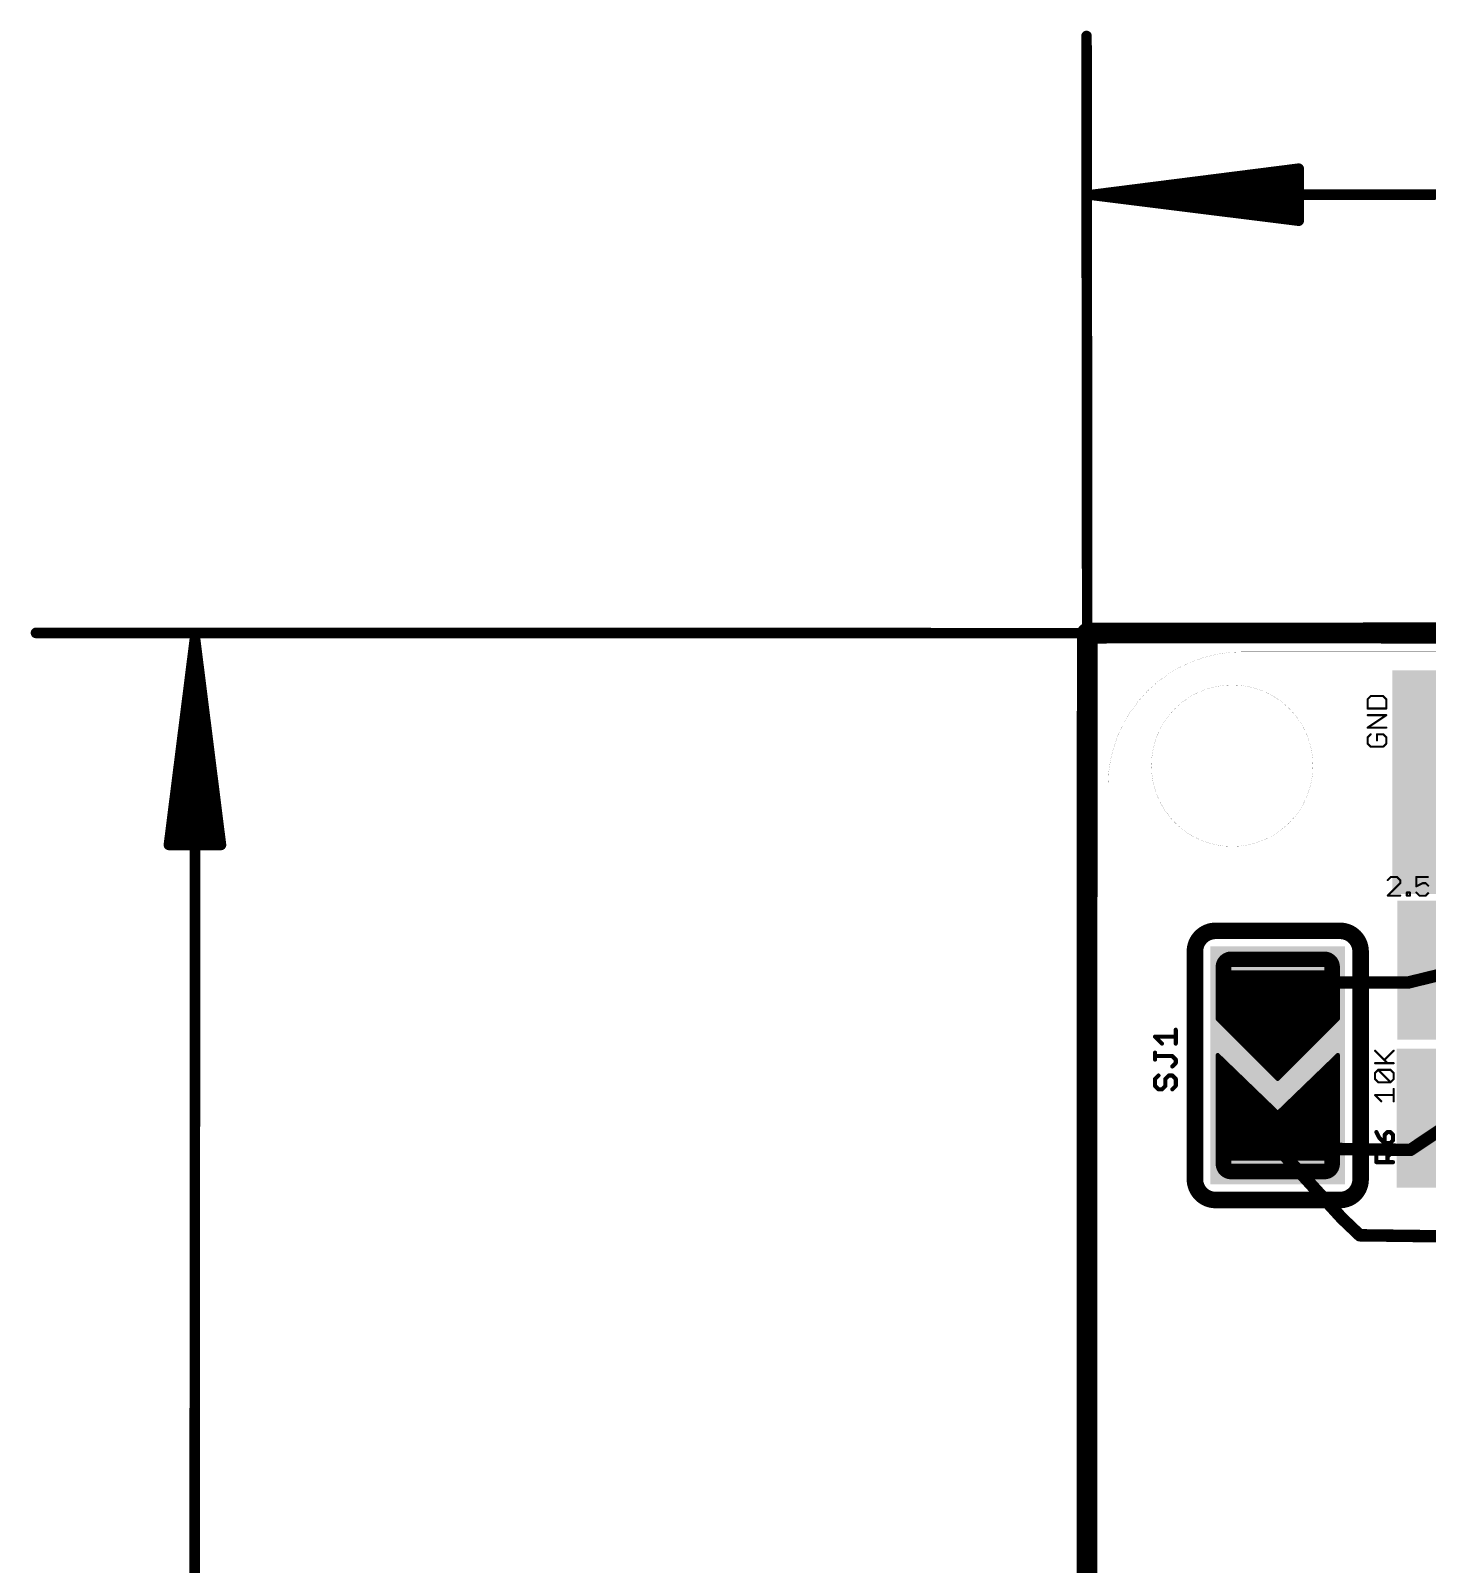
# Model space of a CAD drawing. Extents: x -10.2 to 81, y -3.9 to 69.4.
# Drawn here: x 34.29 to 51.42, y 50.27 to 69.09 of the extents above; entities that cross this region are included whole.
import ezdxf

# ---------------------------------------------------------------- set-up
doc = ezdxf.new("R2010")
doc.units = 0
for name, color, linetype in [('1', 22, 'CONTINUOUS'), ('16', 175, 'CONTINUOUS'), ('20', 7, 'CONTINUOUS'), ('21', 253, 'CONTINUOUS'), ('23', 7, 'CONTINUOUS'), ('25', 253, 'CONTINUOUS'), ('27', 253, 'CONTINUOUS'), ('29', 253, 'CONTINUOUS'), ('31', 253, 'CONTINUOUS')]:
    doc.layers.add(name, color=color, linetype=linetype)

# ---------------------------------------------------------------- blocks, each defined once
blk = doc.blocks.new('RECT')
blk.add_solid([(-0.5, -0.5), (0.5, -0.5), (-0.5, 0.5), (0.5, 0.5)])
blk = doc.blocks.new('RECT121920X243840R50')
at = {"const_width": 0.1905}
blk.add_lwpolyline([(0.2858, -0.5715), (0.2858, 0.5715, 0.4142), (0.1905, 0.6668), (-0.1905, 0.6668, 0.4142), (-0.2858, 0.5715), (-0.2858, -0.5715, 0.4142), (-0.1905, -0.6668), (0.1905, -0.6668, 0.4142)], format="xyb", close=True, dxfattribs=at)
blk.add_solid([(-0.2159, -0.5969), (0.2159, -0.5969), (-0.2159, 0.5969), (0.2159, 0.5969)])

msp = doc.modelspace()

# ---------------------------------------------------------------- linework, layer by layer
at = {"layer": '1'}
for points, const_width in [([(47.2313, 8.2931), (47.2796, 61.656)], 0.1524), ([(47.2796, 61.656), (69.215, 61.595)], 0.1524), ([(51.1764, 57.4101), (51.7987, 57.5622)], 0.1524), ([(48.8445, 56.9656), (48.8445, 57.5371)], 0.0508), ([(48.8445, 57.5371), (50.3177, 57.5371)], 0.0508), ([(48.8699, 57.5371), (48.8699, 56.9402)], 0.0508), ([(48.9207, 57.5371), (48.9207, 56.8894)], 0.0508), ([(48.9715, 57.5371), (48.9715, 56.8386)], 0.0508), ([(49.0223, 57.5371), (49.0223, 56.7878)], 0.0508), ([(49.0731, 57.5371), (49.0731, 56.737)], 0.0508), ([(49.1239, 57.5371), (49.1239, 56.6862)], 0.0508), ([(49.1747, 57.5371), (49.1747, 56.6354)], 0.0508), ([(49.2255, 57.5371), (49.2255, 56.5846)], 0.0508), ([(49.2763, 57.5371), (49.2763, 56.5338)], 0.0508), ([(49.3271, 57.5371), (49.3271, 56.483)], 0.0508), ([(49.3779, 57.5371), (49.3779, 56.4322)], 0.0508), ([(49.4287, 57.5371), (49.4287, 56.3814)], 0.0508), ([(49.4795, 57.5371), (49.4795, 56.3306)], 0.0508), ([(49.5303, 57.5371), (49.5303, 56.2798)], 0.0508), ([(49.5811, 57.4101), (51.1764, 57.4101)], 0.1524), ([(49.5811, 57.5371), (49.5811, 56.229)], 0.0508), ([(49.6319, 57.5371), (49.6319, 56.2798)], 0.0508), ([(49.6827, 57.5371), (49.6827, 56.3306)], 0.0508), ([(49.7335, 57.5371), (49.7335, 56.3814)], 0.0508), ([(49.7843, 57.5371), (49.7843, 56.4322)], 0.0508), ([(49.8351, 57.5371), (49.8351, 56.483)], 0.0508), ([(49.8859, 57.5371), (49.8859, 56.5338)], 0.0508), ([(49.9367, 57.5371), (49.9367, 56.5846)], 0.0508), ([(49.9875, 57.5371), (49.9875, 56.6354)], 0.0508), ([(50.0383, 57.5371), (50.0383, 56.6862)], 0.0508), ([(50.0891, 57.5371), (50.0891, 56.737)], 0.0508), ([(50.1399, 57.5371), (50.1399, 56.7878)], 0.0508), ([(50.1907, 57.5371), (50.1907, 56.8386)], 0.0508), ([(50.2415, 57.5371), (50.2415, 56.8894)], 0.0508), ([(50.2923, 57.5371), (50.2923, 56.9402)], 0.0508), ([(50.3177, 57.5371), (50.3177, 56.9656)], 0.0508), ([(49.5811, 56.229), (48.8445, 56.9656)], 0.0508), ([(50.3177, 56.9656), (49.5811, 56.229)], 0.0508), ([(49.5811, 55.8099), (48.8445, 56.5211)], 0.0508), ([(48.8445, 56.5211), (48.8445, 55.2511)], 0.0508), ([(48.8699, 56.4966), (48.8699, 55.2511)], 0.0508), ([(48.9207, 56.4475), (48.9207, 55.2511)], 0.0508), ([(50.3177, 56.5211), (49.5811, 55.8099)], 0.0508), ([(50.2415, 56.4476), (50.2415, 55.2511)], 0.0508), ([(50.2923, 56.4966), (50.2923, 55.2511)], 0.0508), ([(50.3177, 55.2511), (50.3177, 56.5211)], 0.0508), ([(48.9715, 56.3985), (48.9715, 55.2511)], 0.0508), ([(49.0223, 56.3495), (49.0223, 55.2511)], 0.0508), ([(49.0731, 56.3004), (49.0731, 55.2511)], 0.0508), ([(49.1239, 56.2514), (49.1239, 55.2511)], 0.0508), ([(50.0383, 56.2514), (50.0383, 55.2511)], 0.0508), ([(50.0891, 56.3004), (50.0891, 55.2511)], 0.0508), ([(50.1399, 56.3495), (50.1399, 55.2511)], 0.0508), ([(50.1907, 56.3985), (50.1907, 55.2511)], 0.0508), ([(49.1747, 56.2023), (49.1747, 55.2511)], 0.0508), ([(49.2255, 56.1533), (49.2255, 55.2511)], 0.0508), ([(49.2763, 56.1042), (49.2763, 55.2511)], 0.0508), ([(49.3271, 56.0552), (49.3271, 55.2511)], 0.0508), ([(49.8351, 56.0552), (49.8351, 55.2511)], 0.0508), ([(49.8859, 56.1042), (49.8859, 55.2511)], 0.0508), ([(49.9367, 56.1533), (49.9367, 55.2511)], 0.0508), ([(49.9875, 56.2023), (49.9875, 55.2511)], 0.0508), ([(49.3779, 56.0061), (49.3779, 55.2511)], 0.0508), ([(49.4287, 55.9571), (49.4287, 55.2511)], 0.0508), ([(49.4795, 55.908), (49.4795, 55.2511)], 0.0508), ([(49.5303, 55.859), (49.5303, 55.2511)], 0.0508), ([(49.6319, 55.859), (49.6319, 55.2511)], 0.0508), ([(49.6827, 55.908), (49.6827, 55.2511)], 0.0508), ([(49.7335, 55.9571), (49.7335, 55.2511)], 0.0508), ([(49.7843, 56.0061), (49.7843, 55.2511)], 0.0508), ([(49.5811, 55.8099), (49.5811, 55.2511)], 0.0508), ([(51.2084, 55.3578), (51.7901, 55.7469)], 0.1524), ([(49.5811, 55.3781), (51.2084, 55.3578)], 0.1524), ([(49.5986, 55.3607), (49.5811, 55.3781)], 0.1524), ([(50.3682, 54.5186), (49.5986, 55.3607)], 0.1524), ([(48.8445, 55.2511), (50.3177, 55.2511)], 0.0508), ([(50.5866, 54.3103), (50.3682, 54.5186)], 0.1524), ([(51.5925, 54.2976), (50.5866, 54.3103)], 0.1524)]:
    msp.add_lwpolyline(points, dxfattribs=dict(at, const_width=const_width))
for points, const_width in [([(47.2797, 61.6941, 1), (47.2795, 61.6179)], 0.0762), ([(47.3177, 61.6559, 1), (47.2415, 61.656)], 0.0762), ([(48.8572, 57.5371, 1), (48.8318, 57.5371)], 0.0254), ([(48.8445, 57.5498, 1), (48.8445, 57.5244)], 0.0254), ([(48.8826, 57.5371, 1), (48.8572, 57.5371)], 0.0254), ([(48.9334, 57.5371, 1), (48.908, 57.5371)], 0.0254), ([(48.9842, 57.5371, 1), (48.9588, 57.5371)], 0.0254), ([(49.035, 57.5371, 1), (49.0096, 57.5371)], 0.0254), ([(49.0858, 57.5371, 1), (49.0604, 57.5371)], 0.0254), ([(49.1366, 57.5371, 1), (49.1112, 57.5371)], 0.0254), ([(49.1874, 57.5371, 1), (49.162, 57.5371)], 0.0254), ([(49.2382, 57.5371, 1), (49.2128, 57.5371)], 0.0254), ([(49.289, 57.5371, 1), (49.2636, 57.5371)], 0.0254), ([(49.3398, 57.5371, 1), (49.3144, 57.5371)], 0.0254), ([(49.3906, 57.5371, 1), (49.3652, 57.5371)], 0.0254), ([(49.4414, 57.5371, 1), (49.416, 57.5371)], 0.0254), ([(49.4922, 57.5371, 1), (49.4668, 57.5371)], 0.0254), ([(49.543, 57.5371, 1), (49.5176, 57.5371)], 0.0254), ([(49.5811, 57.4482, 1), (49.5811, 57.372)], 0.0762), ([(49.5938, 57.5371, 1), (49.5684, 57.5371)], 0.0254), ([(49.6446, 57.5371, 1), (49.6192, 57.5371)], 0.0254), ([(49.6954, 57.5371, 1), (49.67, 57.5371)], 0.0254), ([(49.7462, 57.5371, 1), (49.7208, 57.5371)], 0.0254), ([(49.797, 57.5371, 1), (49.7716, 57.5371)], 0.0254), ([(49.8478, 57.5371, 1), (49.8224, 57.5371)], 0.0254), ([(49.8986, 57.5371, 1), (49.8732, 57.5371)], 0.0254), ([(49.9494, 57.5371, 1), (49.924, 57.5371)], 0.0254), ([(50.0002, 57.5371, 1), (49.9748, 57.5371)], 0.0254), ([(50.051, 57.5371, 1), (50.0256, 57.5371)], 0.0254), ([(50.1018, 57.5371, 1), (50.0764, 57.5371)], 0.0254), ([(50.1526, 57.5371, 1), (50.1272, 57.5371)], 0.0254), ([(50.2034, 57.5371, 1), (50.178, 57.5371)], 0.0254), ([(50.2542, 57.5371, 1), (50.2288, 57.5371)], 0.0254), ([(50.305, 57.5371, 1), (50.2796, 57.5371)], 0.0254), ([(50.3304, 57.5371, 1), (50.305, 57.5371)], 0.0254), ([(50.3177, 57.5244, 1), (50.3177, 57.5498)], 0.0254), ([(51.1673, 57.4471, 1), (51.1854, 57.3731)], 0.0762), ([(51.1764, 57.372, 1), (51.1764, 57.4482)], 0.0762), ([(48.8318, 56.9656, 1), (48.8572, 56.9656)], 0.0254), ([(48.8535, 56.9746, 1), (48.8356, 56.9566)], 0.0254), ([(48.8572, 56.9402, 1), (48.8826, 56.9402)], 0.0254), ([(48.908, 56.8894, 1), (48.9334, 56.8894)], 0.0254), ([(48.9588, 56.8386, 1), (48.9842, 56.8386)], 0.0254), ([(50.178, 56.8386, 1), (50.2034, 56.8386)], 0.0254), ([(50.2288, 56.8894, 1), (50.2542, 56.8894)], 0.0254), ([(50.2796, 56.9402, 1), (50.305, 56.9402)], 0.0254), ([(50.305, 56.9656, 1), (50.3304, 56.9656)], 0.0254), ([(50.3267, 56.9566, 1), (50.3088, 56.9746)], 0.0254), ([(49.0096, 56.7878, 1), (49.035, 56.7878)], 0.0254), ([(49.0604, 56.737, 1), (49.0858, 56.737)], 0.0254), ([(49.1112, 56.6862, 1), (49.1366, 56.6862)], 0.0254), ([(49.162, 56.6354, 1), (49.1874, 56.6354)], 0.0254), ([(49.9748, 56.6354, 1), (50.0002, 56.6354)], 0.0254), ([(50.0256, 56.6862, 1), (50.051, 56.6862)], 0.0254), ([(50.0764, 56.737, 1), (50.1018, 56.737)], 0.0254), ([(50.1272, 56.7878, 1), (50.1526, 56.7878)], 0.0254), ([(48.8534, 56.5303, 1), (48.8357, 56.512)], 0.0254), ([(48.8572, 56.5211, 1), (48.8318, 56.5211)], 0.0254), ([(48.8826, 56.4966, 1), (48.8572, 56.4966)], 0.0254), ([(48.9334, 56.4475, 1), (48.908, 56.4475)], 0.0254), ([(49.2128, 56.5846, 1), (49.2382, 56.5846)], 0.0254), ([(49.2636, 56.5338, 1), (49.289, 56.5338)], 0.0254), ([(49.3144, 56.483, 1), (49.3398, 56.483)], 0.0254), ([(49.3652, 56.4322, 1), (49.3906, 56.4322)], 0.0254), ([(49.7716, 56.4322, 1), (49.797, 56.4322)], 0.0254), ([(49.8224, 56.483, 1), (49.8478, 56.483)], 0.0254), ([(49.8732, 56.5338, 1), (49.8986, 56.5338)], 0.0254), ([(49.924, 56.5846, 1), (49.9494, 56.5846)], 0.0254), ([(50.2542, 56.4476, 1), (50.2288, 56.4476)], 0.0254), ([(50.305, 56.4966, 1), (50.2796, 56.4966)], 0.0254), ([(50.3304, 56.5211, 1), (50.305, 56.5211)], 0.0254), ([(50.3266, 56.512, 1), (50.3089, 56.5303)], 0.0254), ([(48.9842, 56.3985, 1), (48.9588, 56.3985)], 0.0254), ([(49.035, 56.3495, 1), (49.0096, 56.3495)], 0.0254), ([(49.0858, 56.3004, 1), (49.0604, 56.3004)], 0.0254), ([(49.1366, 56.2514, 1), (49.1112, 56.2514)], 0.0254), ([(49.416, 56.3814, 1), (49.4414, 56.3814)], 0.0254), ([(49.4668, 56.3306, 1), (49.4922, 56.3306)], 0.0254), ([(49.5176, 56.2798, 1), (49.543, 56.2798)], 0.0254), ([(49.6192, 56.2798, 1), (49.6446, 56.2798)], 0.0254), ([(49.67, 56.3306, 1), (49.6954, 56.3306)], 0.0254), ([(49.7208, 56.3814, 1), (49.7462, 56.3814)], 0.0254), ([(50.051, 56.2514, 1), (50.0256, 56.2514)], 0.0254), ([(50.1018, 56.3004, 1), (50.0764, 56.3004)], 0.0254), ([(50.1526, 56.3495, 1), (50.1272, 56.3495)], 0.0254), ([(50.2034, 56.3985, 1), (50.178, 56.3985)], 0.0254), ([(49.1874, 56.2023, 1), (49.162, 56.2023)], 0.0254), ([(49.2382, 56.1533, 1), (49.2128, 56.1533)], 0.0254), ([(49.289, 56.1042, 1), (49.2636, 56.1042)], 0.0254), ([(49.3398, 56.0552, 1), (49.3144, 56.0552)], 0.0254), ([(49.5684, 56.229, 1), (49.5938, 56.229)], 0.0254), ([(49.5722, 56.238, 1), (49.5901, 56.22)], 0.0254), ([(49.5722, 56.22, 1), (49.5901, 56.238)], 0.0254), ([(49.8478, 56.0552, 1), (49.8224, 56.0552)], 0.0254), ([(49.8986, 56.1042, 1), (49.8732, 56.1042)], 0.0254), ([(49.9494, 56.1533, 1), (49.924, 56.1533)], 0.0254), ([(50.0002, 56.2023, 1), (49.9748, 56.2023)], 0.0254), ([(49.3906, 56.0061, 1), (49.3652, 56.0061)], 0.0254), ([(49.4414, 55.9571, 1), (49.416, 55.9571)], 0.0254), ([(49.4922, 55.908, 1), (49.4668, 55.908)], 0.0254), ([(49.543, 55.859, 1), (49.5176, 55.859)], 0.0254), ([(49.6446, 55.859, 1), (49.6192, 55.859)], 0.0254), ([(49.6954, 55.908, 1), (49.67, 55.908)], 0.0254), ([(49.7462, 55.9571, 1), (49.7208, 55.9571)], 0.0254), ([(49.797, 56.0061, 1), (49.7716, 56.0061)], 0.0254), ([(49.5938, 55.8099, 1), (49.5684, 55.8099)], 0.0254), ([(49.5723, 55.8191, 1), (49.59, 55.8008)], 0.0254), ([(49.5723, 55.8008, 1), (49.59, 55.8191)], 0.0254), ([(49.6081, 55.4051, 1), (49.5542, 55.3512)], 0.0762), ([(49.5816, 55.4162, 1), (49.5807, 55.34)], 0.0762), ([(49.6267, 55.3864, 1), (49.5705, 55.335)], 0.0762), ([(49.5716, 55.3337, 1), (49.6255, 55.3876)], 0.0762), ([(51.1872, 55.3895, 1), (51.2296, 55.3261)], 0.0762), ([(51.2079, 55.3197, 1), (51.2089, 55.3959)], 0.0762), ([(48.8445, 55.2638, 1), (48.8445, 55.2384)], 0.0254), ([(48.8318, 55.2511, 1), (48.8572, 55.2511)], 0.0254), ([(48.8572, 55.2511, 1), (48.8826, 55.2511)], 0.0254), ([(48.908, 55.2511, 1), (48.9334, 55.2511)], 0.0254), ([(48.9588, 55.2511, 1), (48.9842, 55.2511)], 0.0254), ([(49.0096, 55.2511, 1), (49.035, 55.2511)], 0.0254), ([(49.0604, 55.2511, 1), (49.0858, 55.2511)], 0.0254), ([(49.1112, 55.2511, 1), (49.1366, 55.2511)], 0.0254), ([(49.162, 55.2511, 1), (49.1874, 55.2511)], 0.0254), ([(49.2128, 55.2511, 1), (49.2382, 55.2511)], 0.0254), ([(49.2636, 55.2511, 1), (49.289, 55.2511)], 0.0254), ([(49.3144, 55.2511, 1), (49.3398, 55.2511)], 0.0254), ([(49.3652, 55.2511, 1), (49.3906, 55.2511)], 0.0254), ([(49.416, 55.2511, 1), (49.4414, 55.2511)], 0.0254), ([(49.4668, 55.2511, 1), (49.4922, 55.2511)], 0.0254), ([(49.5176, 55.2511, 1), (49.543, 55.2511)], 0.0254), ([(49.5684, 55.2511, 1), (49.5938, 55.2511)], 0.0254), ([(49.6192, 55.2511, 1), (49.6446, 55.2511)], 0.0254), ([(49.67, 55.2511, 1), (49.6954, 55.2511)], 0.0254), ([(49.7208, 55.2511, 1), (49.7462, 55.2511)], 0.0254), ([(49.7716, 55.2511, 1), (49.797, 55.2511)], 0.0254), ([(49.8224, 55.2511, 1), (49.8478, 55.2511)], 0.0254), ([(49.8732, 55.2511, 1), (49.8986, 55.2511)], 0.0254), ([(49.924, 55.2511, 1), (49.9494, 55.2511)], 0.0254), ([(49.9748, 55.2511, 1), (50.0002, 55.2511)], 0.0254), ([(50.0256, 55.2511, 1), (50.051, 55.2511)], 0.0254), ([(50.0764, 55.2511, 1), (50.1018, 55.2511)], 0.0254), ([(50.1272, 55.2511, 1), (50.1526, 55.2511)], 0.0254), ([(50.178, 55.2511, 1), (50.2034, 55.2511)], 0.0254), ([(50.2288, 55.2511, 1), (50.2542, 55.2511)], 0.0254), ([(50.2796, 55.2511, 1), (50.305, 55.2511)], 0.0254), ([(50.305, 55.2511, 1), (50.3304, 55.2511)], 0.0254), ([(50.3177, 55.2384, 1), (50.3177, 55.2638)], 0.0254), ([(50.3945, 54.5461, 1), (50.3419, 54.491)], 0.0762), ([(50.3401, 54.4929, 1), (50.3963, 54.5443)], 0.0762), ([(50.5871, 54.3484, 1), (50.5862, 54.2722)], 0.0762), ([(50.5603, 54.2827, 1), (50.6129, 54.3379)], 0.0762)]:
    msp.add_lwpolyline(points, format="xyb", dxfattribs=dict(at, const_width=const_width))
at = {"layer": '16', "const_width": 0.1524}
for points in [[(47.244, 61.722), (69.342, 61.595)], [(47.244, 9.398), (47.244, 61.722)]]:
    msp.add_lwpolyline(points, dxfattribs=at)
at = {"layer": '16', "const_width": 0.0762}
for points in [[(47.2442, 61.7601, 1), (47.2438, 61.6839)], [(47.2821, 61.722, 1), (47.2059, 61.722)]]:
    msp.add_lwpolyline(points, format="xyb", dxfattribs=at)
at = {"layer": '20'}
for points, const_width in [([(47.2681, 69.0226, 1), (47.2031, 69.0225)], 0.065), ([(49.87, 67.3948, 1), (49.805, 67.3947)], 0.065), ([(49.8416, 67.3625, 1), (49.8334, 67.427)], 0.065), ([(49.8409, 67.3032, 1), (49.8342, 67.3678)], 0.065), ([(49.8394, 67.1731, 1), (49.836, 67.238)], 0.065), ([(47.3028, 67.1051, 1), (47.3029, 67.0401)], 0.065), ([(47.3044, 67.1051, 1), (47.3012, 67.0401)], 0.065), ([(47.3061, 67.1049, 1), (47.2995, 67.0403)], 0.065), ([(47.3068, 67.1048, 1), (47.2988, 67.0403)], 0.065), ([(47.3011, 67.105, 1), (47.3045, 67.0401)], 0.065), ([(47.2987, 67.1048, 1), (47.3069, 67.0404)], 0.065), ([(47.2995, 67.1049, 1), (47.3062, 67.0403)], 0.065), ([(49.8363, 66.913, 1), (49.8396, 66.978)], 0.065), ([(49.8057, 66.7562, 1), (49.8707, 66.7563)], 0.065), ([(49.8342, 66.724, 1), (49.8422, 66.7885)], 0.065), ([(49.8348, 66.7832, 1), (49.8414, 66.8478)], 0.065), ([(34.3518, 61.7322, 1), (34.3517, 61.6672)], 0.065), ([(47.2439, 61.7601, 1), (47.2441, 61.6331)], 0.127), ([(47.3075, 61.6966, 1), (47.1805, 61.6966)], 0.127), ([(47.2115, 61.6966, 1), (47.2765, 61.6966)], 0.065), ([(47.244, 61.6641, 1), (47.244, 61.7291)], 0.065), ([(36.334, 61.6383, 1), (36.2695, 61.6302)], 0.065), ([(36.3342, 61.6342, 1), (36.2692, 61.6342)], 0.065), ([(36.3341, 61.6375, 1), (36.2694, 61.6309)], 0.065), ([(36.3342, 61.6325, 1), (36.2693, 61.6359)], 0.065), ([(36.3342, 61.6359, 1), (36.2693, 61.6325)], 0.065), ([(36.3341, 61.6309, 1), (36.2694, 61.6375)], 0.065), ([(36.334, 61.6301, 1), (36.2695, 61.6383)], 0.065), ([(49.149, 61.468, 0.4142), (47.498, 59.817)], 0.001), ([(49.149, 61.4683, 1), (49.149, 61.4678)], 0.0005), ([(49.149, 61.4678, 1), (49.149, 61.4683)], 0.0005), ([(49.022, 59.0804, 1), (49.022, 61.0616, 1), (49.022, 59.0804)], 0.001), ([(47.4983, 59.817, 1), (47.4978, 59.817)], 0.0005), ([(47.4978, 59.817, 1), (47.4983, 59.817)], 0.0005), ([(35.9496, 59.1033, 1), (36.0141, 59.0952)], 0.065), ([(35.9819, 59.1318, 1), (35.9819, 59.0668)], 0.065), ([(36.0088, 59.1026, 1), (36.0735, 59.0959)], 0.065), ([(36.1387, 59.1009, 1), (36.2036, 59.0976)], 0.065), ([(36.3987, 59.0975, 1), (36.4636, 59.1008)], 0.065), ([(36.5288, 59.0958, 1), (36.5935, 59.1025)], 0.065), ([(36.5881, 59.0951, 1), (36.6526, 59.1032)], 0.065), ([(36.6204, 59.0666, 1), (36.6204, 59.1316)], 0.065)]:
    msp.add_lwpolyline(points, format="xyb", dxfattribs=dict(at, const_width=const_width))
for points, const_width in [([(47.244, 61.6966), (47.2356, 69.0225)], 0.13), ([(47.3028, 67.0726), (49.8375, 67.3947)], 0.13), ([(47.3028, 67.0726), (49.8375, 67.3355)], 0.13), ([(49.8375, 67.3947), (49.8382, 66.7563)], 0.13), ([(47.3028, 67.0726), (49.8377, 67.2055)], 0.13), ([(69.2708, 67.0978), (47.3028, 67.0726)], 0.13), ([(49.8382, 66.7563), (47.3028, 67.0726)], 0.13), ([(49.838, 66.9455), (47.3028, 67.0726)], 0.13), ([(49.8381, 66.8155), (47.3028, 67.0726)], 0.13), ([(47.244, 61.6966), (34.3517, 61.6997)], 0.13), ([(47.244, 61.6966), (47.2313, 8.3058)], 0.254), ([(69.342, 61.722), (47.244, 61.6966)], 0.254), ([(36.3017, 61.6342), (35.9819, 59.0993)], 0.13), ([(36.3017, 61.6342), (36.0411, 59.0993)], 0.13), ([(36.3017, 61.6342), (36.1711, 59.0992)], 0.13), ([(36.3017, 61.6342), (36.2891, 8.3734)], 0.13), ([(36.6204, 59.0991), (36.3017, 61.6342)], 0.13), ([(36.4311, 59.0992), (36.3017, 61.6342)], 0.13), ([(36.5611, 59.0991), (36.3017, 61.6342)], 0.13), ([(49.149, 61.468), (67.945, 61.468)], 0.001), ([(47.498, 59.817), (47.498, 9.906)], 0.001), ([(35.9819, 59.0993), (36.6204, 59.0991)], 0.13)]:
    msp.add_lwpolyline(points, dxfattribs=dict(at, const_width=const_width))
at = {"layer": '21'}
for points, const_width in [([(48.8191, 58.0451, 0.4142), (48.5651, 57.7911)], 0.2032), ([(48.8191, 58.0959, 1), (48.8191, 57.9943)], 0.1016), ([(48.8191, 57.9943, 1), (48.8191, 58.0959)], 0.1016), ([(50.5971, 57.7911, 0.4142), (50.3431, 58.0451)], 0.2032), ([(50.3431, 58.0959, 1), (50.3431, 57.9943)], 0.1016), ([(50.3431, 57.9943, 1), (50.3431, 58.0959)], 0.1016), ([(48.6159, 57.7911, 1), (48.5143, 57.7911)], 0.1016), ([(48.5143, 57.7911, 1), (48.6159, 57.7911)], 0.1016), ([(50.6479, 57.7911, 1), (50.5463, 57.7911)], 0.1016), ([(50.5463, 57.7911, 1), (50.6479, 57.7911)], 0.1016), ([(48.5651, 54.9971, 0.4142), (48.8191, 54.7431)], 0.2032), ([(48.6159, 54.9971, 1), (48.5143, 54.9971)], 0.1016), ([(48.5143, 54.9971, 1), (48.6159, 54.9971)], 0.1016), ([(50.3431, 54.7431, 0.4142), (50.5971, 54.9971)], 0.2032), ([(50.6479, 54.9971, 1), (50.5463, 54.9971)], 0.1016), ([(50.5463, 54.9971, 1), (50.6479, 54.9971)], 0.1016), ([(48.8191, 54.7939, 1), (48.8191, 54.6923)], 0.1016), ([(48.8191, 54.6923, 1), (48.8191, 54.7939)], 0.1016), ([(50.3431, 54.7939, 1), (50.3431, 54.6923)], 0.1016), ([(50.3431, 54.6923, 1), (50.3431, 54.7939)], 0.1016)]:
    msp.add_lwpolyline(points, format="xyb", dxfattribs=dict(at, const_width=const_width))
at = {"layer": '21', "const_width": 0.2032}
for points in [[(48.8191, 58.0451), (50.3431, 58.0451)], [(48.5651, 54.9971), (48.5651, 57.7911)], [(50.5971, 57.7911), (50.5971, 54.9971)], [(48.8191, 54.7431), (50.3431, 54.7431)]]:
    msp.add_lwpolyline(points, dxfattribs=at)
at = {"layer": '23'}
msp.add_point((49.5811, 56.3941), dxfattribs=at)
at = {"layer": '25'}
for points, const_width in [([(50.7216, 60.9246), (50.6834, 60.8865)], 0.0254), ([(50.6834, 60.8865), (50.6834, 60.7721)], 0.0254), ([(50.6834, 60.7721), (50.9122, 60.7721)], 0.0254), ([(50.8741, 60.9246), (50.7216, 60.9246)], 0.0254), ([(50.9122, 60.8865), (50.8741, 60.9246)], 0.0254), ([(50.9122, 60.7721), (50.9122, 60.8865)], 0.0254), ([(50.6834, 60.5382), (50.9122, 60.6907)], 0.0254), ([(50.9122, 60.6907), (50.6834, 60.6907)], 0.0254), ([(50.9122, 60.5382), (50.6834, 60.5382)], 0.0254), ([(50.7216, 60.4568), (50.6834, 60.4187)], 0.0254), ([(50.6834, 60.4187), (50.6834, 60.3424)], 0.0254), ([(50.8741, 60.4568), (50.7978, 60.4568)], 0.0254), ([(50.7978, 60.4568), (50.7978, 60.3806)], 0.0254), ([(50.9122, 60.4187), (50.8741, 60.4568)], 0.0254), ([(50.9122, 60.3424), (50.9122, 60.4187)], 0.0254), ([(50.6834, 60.3424), (50.7216, 60.3043)], 0.0254), ([(50.7216, 60.3043), (50.8741, 60.3043)], 0.0254), ([(50.8741, 60.3043), (50.9122, 60.3424)], 0.0254), ([(48.3302, 56.6621), (48.3302, 56.8316)], 0.0508), ([(48.1607, 56.6621), (48.076, 56.7469)], 0.0508), ([(48.076, 56.7469), (48.3302, 56.7469)], 0.0508), ([(48.076, 56.4662), (48.076, 56.5509)], 0.0508), ([(48.2878, 56.5086), (48.076, 56.5086)], 0.0508), ([(48.3302, 56.4662), (48.2878, 56.5086)], 0.0508), ([(48.2878, 56.3815), (48.3302, 56.4238)], 0.0508), ([(48.3302, 56.4238), (48.3302, 56.4662)], 0.0508), ([(48.1183, 56.2703), (48.076, 56.2279)], 0.0508), ([(48.076, 56.2279), (48.076, 56.1432)], 0.0508), ([(48.2031, 56.2279), (48.2455, 56.2703)], 0.0508), ([(48.2031, 56.1432), (48.2031, 56.2279)], 0.0508), ([(48.2455, 56.2703), (48.2878, 56.2703)], 0.0508), ([(48.2878, 56.2703), (48.3302, 56.2279)], 0.0508), ([(48.3302, 56.2279), (48.3302, 56.1432)], 0.0508), ([(48.076, 56.1432), (48.1183, 56.1008)], 0.0508), ([(48.1183, 56.1008), (48.1607, 56.1008)], 0.0508), ([(48.1607, 56.1008), (48.2031, 56.1432)], 0.0508), ([(48.3302, 56.1432), (48.2878, 56.1008)], 0.0508), ([(50.7908, 55.5766), (50.8247, 55.5088)], 0.0508), ([(50.8247, 55.5088), (50.8925, 55.441)], 0.0508), ([(50.9264, 55.5766), (50.8925, 55.5427)], 0.0508), ([(50.8925, 55.5427), (50.8925, 55.441)], 0.0508), ([(50.9603, 55.5766), (50.9264, 55.5766)], 0.0508), ([(50.9942, 55.5427), (50.9603, 55.5766)], 0.0508), ([(50.9603, 55.441), (50.9942, 55.4749)], 0.0508), ([(50.9942, 55.4749), (50.9942, 55.5427)], 0.0508), ([(50.7908, 55.3088), (50.8247, 55.3427)], 0.0508), ([(50.7908, 55.2072), (50.7908, 55.3088)], 0.0508), ([(50.8247, 55.3427), (50.8925, 55.3427)], 0.0508), ([(50.8925, 55.441), (50.9603, 55.441)], 0.0508), ([(50.8925, 55.3427), (50.9264, 55.3088)], 0.0508), ([(50.9264, 55.2749), (50.9942, 55.3427)], 0.0508), ([(50.9264, 55.3088), (50.9264, 55.2072)], 0.0508), ([(50.9942, 55.2072), (50.7908, 55.2072)], 0.0508)]:
    msp.add_lwpolyline(points, dxfattribs=dict(at, const_width=const_width))
for points, const_width in [([(50.6789, 60.8909, 1), (50.6879, 60.882)], 0.0127), ([(50.6834, 60.7784, 1), (50.6834, 60.7657)], 0.0127), ([(50.6898, 60.8865, 1), (50.6771, 60.8865)], 0.0127), ([(50.6771, 60.7721, 1), (50.6898, 60.7721)], 0.0127), ([(50.7216, 60.9309, 1), (50.7216, 60.9182)], 0.0127), ([(50.7261, 60.9201, 1), (50.7171, 60.9291)], 0.0127), ([(50.8786, 60.9291, 1), (50.8696, 60.9201)], 0.0127), ([(50.8741, 60.9182, 1), (50.8741, 60.9309)], 0.0127), ([(50.9186, 60.8865, 1), (50.9059, 60.8865)], 0.0127), ([(50.9059, 60.7721, 1), (50.9186, 60.7721)], 0.0127), ([(50.9077, 60.882, 1), (50.9167, 60.8909)], 0.0127), ([(50.9122, 60.7657, 1), (50.9122, 60.7784)], 0.0127), ([(50.6834, 60.6971, 1), (50.6834, 60.6844)], 0.0127), ([(50.9158, 60.6854, 1), (50.9087, 60.696)], 0.0127), ([(50.9122, 60.6844, 1), (50.9122, 60.6971)], 0.0127), ([(50.6834, 60.5445, 1), (50.6834, 60.5318)], 0.0127), ([(50.6799, 60.5435, 1), (50.687, 60.5329)], 0.0127), ([(50.6789, 60.4232, 1), (50.6879, 60.4142)], 0.0127), ([(50.6898, 60.4187, 1), (50.6771, 60.4187)], 0.0127), ([(50.7261, 60.4523, 1), (50.7171, 60.4613)], 0.0127), ([(50.7978, 60.4632, 1), (50.7978, 60.4505)], 0.0127), ([(50.8042, 60.4568, 1), (50.7915, 60.4568)], 0.0127), ([(50.8786, 60.4613, 1), (50.8696, 60.4523)], 0.0127), ([(50.8741, 60.4505, 1), (50.8741, 60.4632)], 0.0127), ([(50.9186, 60.4187, 1), (50.9059, 60.4187)], 0.0127), ([(50.9077, 60.4142, 1), (50.9167, 60.4232)], 0.0127), ([(50.9122, 60.5318, 1), (50.9122, 60.5445)], 0.0127), ([(50.6879, 60.3469, 1), (50.6789, 60.3379)], 0.0127), ([(50.6771, 60.3424, 1), (50.6898, 60.3424)], 0.0127), ([(50.7216, 60.3107, 1), (50.7216, 60.298)], 0.0127), ([(50.7171, 60.2998, 1), (50.7261, 60.3088)], 0.0127), ([(50.7915, 60.3806, 1), (50.8042, 60.3806)], 0.0127), ([(50.8696, 60.3088, 1), (50.8786, 60.2998)], 0.0127), ([(50.8741, 60.298, 1), (50.8741, 60.3107)], 0.0127), ([(50.9059, 60.3424, 1), (50.9186, 60.3424)], 0.0127), ([(50.9167, 60.3379, 1), (50.9077, 60.3469)], 0.0127), ([(48.3429, 56.8316, 1), (48.3175, 56.8316)], 0.0254), ([(48.076, 56.7596, 1), (48.076, 56.7342)], 0.0254), ([(48.085, 56.7558, 1), (48.067, 56.7379)], 0.0254), ([(48.1517, 56.6531, 1), (48.1697, 56.6711)], 0.0254), ([(48.3175, 56.6621, 1), (48.3429, 56.6621)], 0.0254), ([(48.3302, 56.7342, 1), (48.3302, 56.7596)], 0.0254), ([(48.0887, 56.5509, 1), (48.0633, 56.5509)], 0.0254), ([(48.076, 56.5213, 1), (48.076, 56.4959)], 0.0254), ([(48.0633, 56.4662, 1), (48.0887, 56.4662)], 0.0254), ([(48.2968, 56.5176, 1), (48.2788, 56.4996)], 0.0254), ([(48.2878, 56.4959, 1), (48.2878, 56.5213)], 0.0254), ([(48.3429, 56.4662, 1), (48.3175, 56.4662)], 0.0254), ([(48.3212, 56.4572, 1), (48.3392, 56.4752)], 0.0254), ([(48.3392, 56.4149, 1), (48.3212, 56.4328)], 0.0254), ([(48.0887, 56.2279, 1), (48.0633, 56.2279)], 0.0254), ([(48.1273, 56.2613, 1), (48.1094, 56.2793)], 0.0254), ([(48.2158, 56.2279, 1), (48.1904, 56.2279)], 0.0254), ([(48.2455, 56.283, 1), (48.2455, 56.2576)], 0.0254), ([(48.2544, 56.2613, 1), (48.2365, 56.2793)], 0.0254), ([(48.2788, 56.3904, 1), (48.2968, 56.3725)], 0.0254), ([(48.2968, 56.2793, 1), (48.2788, 56.2613)], 0.0254), ([(48.2878, 56.2576, 1), (48.2878, 56.283)], 0.0254), ([(48.3175, 56.4238, 1), (48.3429, 56.4238)], 0.0254), ([(48.3429, 56.2279, 1), (48.3175, 56.2279)], 0.0254), ([(48.067, 56.2369, 1), (48.085, 56.2189)], 0.0254), ([(48.085, 56.1522, 1), (48.067, 56.1342)], 0.0254), ([(48.0633, 56.1432, 1), (48.0887, 56.1432)], 0.0254), ([(48.1183, 56.1135, 1), (48.1183, 56.0881)], 0.0254), ([(48.1094, 56.0918, 1), (48.1273, 56.1098)], 0.0254), ([(48.1517, 56.1098, 1), (48.1697, 56.0918)], 0.0254), ([(48.1607, 56.0881, 1), (48.1607, 56.1135)], 0.0254), ([(48.1941, 56.2369, 1), (48.2121, 56.2189)], 0.0254), ([(48.1904, 56.1432, 1), (48.2158, 56.1432)], 0.0254), ([(48.2121, 56.1342, 1), (48.1941, 56.1522)], 0.0254), ([(48.2788, 56.1098, 1), (48.2968, 56.0918)], 0.0254), ([(48.3175, 56.1432, 1), (48.3429, 56.1432)], 0.0254), ([(48.3212, 56.2189, 1), (48.3392, 56.2369)], 0.0254), ([(48.3392, 56.1342, 1), (48.3212, 56.1522)], 0.0254), ([(50.8022, 55.5823, 1), (50.7794, 55.5709)], 0.0254), ([(50.8337, 55.5178, 1), (50.8157, 55.4998)], 0.0254), ([(50.8133, 55.5031, 1), (50.8361, 55.5145)], 0.0254), ([(50.9052, 55.5427, 1), (50.8798, 55.5427)], 0.0254), ([(50.8835, 55.5517, 1), (50.9015, 55.5337)], 0.0254), ([(50.9264, 55.5893, 1), (50.9264, 55.5639)], 0.0254), ([(50.9354, 55.5676, 1), (50.9174, 55.5856)], 0.0254), ([(50.9693, 55.5856, 1), (50.9513, 55.5676)], 0.0254), ([(50.9603, 55.5639, 1), (50.9603, 55.5893)], 0.0254), ([(51.0069, 55.5427, 1), (50.9815, 55.5427)], 0.0254), ([(50.9852, 55.5337, 1), (51.0032, 55.5517)], 0.0254), ([(51.0032, 55.4659, 1), (50.9852, 55.4839)], 0.0254), ([(50.8035, 55.3088, 1), (50.7781, 55.3088)], 0.0254), ([(50.7818, 55.3178, 1), (50.7998, 55.2999)], 0.0254), ([(50.8247, 55.3554, 1), (50.8247, 55.33)], 0.0254), ([(50.8337, 55.3338, 1), (50.8157, 55.3517)], 0.0254), ([(50.8925, 55.4537, 1), (50.8925, 55.4283)], 0.0254), ([(50.8798, 55.441, 1), (50.9052, 55.441)], 0.0254), ([(50.9015, 55.3517, 1), (50.8835, 55.3338)], 0.0254), ([(50.8835, 55.4321, 1), (50.9015, 55.45)], 0.0254), ([(50.8925, 55.33, 1), (50.8925, 55.3554)], 0.0254), ([(50.9391, 55.3088, 1), (50.9137, 55.3088)], 0.0254), ([(50.9174, 55.2999, 1), (50.9354, 55.3178)], 0.0254), ([(50.9513, 55.45, 1), (50.9693, 55.4321)], 0.0254), ([(50.9603, 55.4283, 1), (50.9603, 55.4537)], 0.0254), ([(50.9815, 55.4749, 1), (51.0069, 55.4749)], 0.0254), ([(51.0032, 55.3338, 1), (50.9852, 55.3517)], 0.0254), ([(50.7908, 55.2199, 1), (50.7908, 55.1945)], 0.0254), ([(50.7781, 55.2072, 1), (50.8035, 55.2072)], 0.0254), ([(50.9174, 55.2839, 1), (50.9354, 55.266)], 0.0254), ([(50.9137, 55.2072, 1), (50.9391, 55.2072)], 0.0254), ([(50.9942, 55.1945, 1), (50.9942, 55.2199)], 0.0254)]:
    msp.add_lwpolyline(points, format="xyb", dxfattribs=dict(at, const_width=const_width))
at = {"layer": '27', "const_width": 0.0254}
for points in [[(50.9682, 58.7058), (50.9301, 58.6676)], [(51.0445, 58.7058), (50.9682, 58.7058)], [(51.0826, 58.6676), (51.0445, 58.7058)], [(51.4334, 58.7058), (51.2809, 58.7058)], [(51.2809, 58.7058), (51.2809, 58.5914)], [(50.9301, 58.477), (51.0826, 58.6295)], [(51.0826, 58.6295), (51.0826, 58.6676)], [(51.1639, 58.477), (51.1639, 58.5151)], [(51.1639, 58.5151), (51.2021, 58.5151)], [(51.2021, 58.5151), (51.2021, 58.477)], [(51.2809, 58.5914), (51.3571, 58.6295)], [(51.319, 58.477), (51.2809, 58.5151)], [(51.3571, 58.6295), (51.3953, 58.6295)], [(51.3953, 58.6295), (51.4334, 58.5914)], [(51.4334, 58.5151), (51.3953, 58.477)], [(51.0826, 58.477), (50.9301, 58.477)], [(51.2021, 58.477), (51.1639, 58.477)], [(51.3953, 58.477), (51.319, 58.477)], [(50.9266, 56.4216), (50.7741, 56.5742)], [(50.8885, 56.4598), (51.0029, 56.5742)], [(50.7741, 56.4216), (51.0029, 56.4216)], [(50.7741, 56.3022), (50.8122, 56.3403)], [(50.7741, 56.2259), (50.7741, 56.3022)], [(50.8122, 56.3403), (50.9647, 56.3403)], [(50.9647, 56.1878), (50.8122, 56.3403)], [(50.9647, 56.3403), (51.0029, 56.3022)], [(51.0029, 56.3022), (51.0029, 56.2259)], [(50.8122, 56.1878), (50.7741, 56.2259)], [(50.9647, 56.1878), (50.8122, 56.1878)], [(51.0029, 56.2259), (50.9647, 56.1878)], [(51.0029, 55.9539), (51.0029, 56.1064)], [(50.8503, 55.9539), (50.7741, 56.0302)], [(50.7741, 56.0302), (51.0029, 56.0302)]]:
    msp.add_lwpolyline(points, dxfattribs=at)
at = {"layer": '27', "const_width": 0.0127}
for points in [[(50.9682, 58.7121, 1), (50.9682, 58.6994)], [(50.9727, 58.7013, 1), (50.9637, 58.7103)], [(51.0489, 58.7103, 1), (51.04, 58.7013)], [(51.0445, 58.6994, 1), (51.0445, 58.7121)], [(51.2872, 58.7058, 1), (51.2745, 58.7058)], [(51.2809, 58.7121, 1), (51.2809, 58.6994)], [(50.9256, 58.6721, 1), (50.9346, 58.6631)], [(51.0889, 58.6676, 1), (51.0762, 58.6676)], [(51.0762, 58.6295, 1), (51.0889, 58.6295)], [(51.0781, 58.6631, 1), (51.0871, 58.6721)], [(51.0871, 58.625, 1), (51.0781, 58.634)], [(51.1639, 58.5215, 1), (51.1639, 58.5088)], [(51.1703, 58.5151, 1), (51.1576, 58.5151)], [(51.2084, 58.5151, 1), (51.1957, 58.5151)], [(51.2021, 58.5088, 1), (51.2021, 58.5215)], [(51.278, 58.5971, 1), (51.2837, 58.5857)], [(51.2745, 58.5914, 1), (51.2872, 58.5914)], [(51.2854, 58.5196, 1), (51.2764, 58.5106)], [(51.3571, 58.6359, 1), (51.3571, 58.6232)], [(51.36, 58.6238, 1), (51.3543, 58.6352)], [(51.3998, 58.634, 1), (51.3908, 58.625)], [(51.3953, 58.6232, 1), (51.3953, 58.6359)], [(50.9301, 58.4833, 1), (50.9301, 58.4706)], [(50.9256, 58.4815, 1), (50.9346, 58.4725)], [(51.0826, 58.4706, 1), (51.0826, 58.4833)], [(51.1639, 58.4833, 1), (51.1639, 58.4706)], [(51.1576, 58.477, 1), (51.1703, 58.477)], [(51.1957, 58.477, 1), (51.2084, 58.477)], [(51.2021, 58.4706, 1), (51.2021, 58.4833)], [(51.319, 58.4833, 1), (51.319, 58.4706)], [(51.3145, 58.4725, 1), (51.3235, 58.4815)], [(51.3908, 58.4815, 1), (51.3998, 58.4725)], [(51.3953, 58.4706, 1), (51.3953, 58.4833)], [(50.7786, 56.5787, 1), (50.7696, 56.5697)], [(50.884, 56.4643, 1), (50.893, 56.4553)], [(51.0073, 56.5697, 1), (50.9984, 56.5787)], [(50.7741, 56.428, 1), (50.7741, 56.4153)], [(50.7804, 56.3022, 1), (50.7677, 56.3022)], [(50.7696, 56.3067, 1), (50.7786, 56.2977)], [(50.8167, 56.3448, 1), (50.8077, 56.3358)], [(50.8122, 56.3466, 1), (50.8122, 56.3339)], [(50.8167, 56.3358, 1), (50.8077, 56.3448)], [(50.9221, 56.4172, 1), (50.9311, 56.4261)], [(50.9692, 56.3448, 1), (50.9602, 56.3358)], [(50.9647, 56.3339, 1), (50.9647, 56.3466)], [(51.0092, 56.3022, 1), (50.9965, 56.3022)], [(50.9984, 56.2977, 1), (51.0073, 56.3067)], [(51.0029, 56.4153, 1), (51.0029, 56.428)], [(50.7786, 56.2304, 1), (50.7696, 56.2214)], [(50.7677, 56.2259, 1), (50.7804, 56.2259)], [(50.8122, 56.1941, 1), (50.8122, 56.1814)], [(50.8077, 56.1833, 1), (50.8167, 56.1923)], [(50.9602, 56.1923, 1), (50.9692, 56.1833)], [(50.9602, 56.1833, 1), (50.9692, 56.1923)], [(50.9647, 56.1814, 1), (50.9647, 56.1941)], [(50.9965, 56.2259, 1), (51.0092, 56.2259)], [(51.0092, 56.1064, 1), (50.9965, 56.1064)], [(51.0073, 56.2214, 1), (50.9984, 56.2304)], [(50.7786, 56.0346, 1), (50.7696, 56.0257)], [(50.7741, 56.0365, 1), (50.7741, 56.0238)], [(50.8458, 55.9494, 1), (50.8548, 55.9584)], [(50.9965, 55.9539, 1), (51.0092, 55.9539)], [(51.0029, 56.0238, 1), (51.0029, 56.0365)]]:
    msp.add_lwpolyline(points, format="xyb", dxfattribs=at)

# ---------------------------------------------------------------- block references
at = {"layer": '1', "xscale": 1.27, "yscale": 2.54, "rotation": 180}
msp.add_blockref('RECT', (51.7209, 59.8682), dxfattribs=at)
at = {"layer": '1', "xscale": 1.3, "yscale": 1.5}
for p in [(51.7987, 57.5622), (51.7901, 55.7469)]:
    msp.add_blockref('RECT', p, dxfattribs=at)
at = {"layer": '1', "rotation": 270}
for p in [(49.5811, 57.4101), (49.5811, 55.3781)]:
    msp.add_blockref('RECT121920X243840R50', p, dxfattribs=at)
at = {"layer": '29'}
for p, xscale, yscale, rotation in [((51.7209, 59.8682), 1.4732, 2.7432, 180), ((49.5811, 56.3941), 2.921, 1.651, 270)]:
    msp.add_blockref('RECT', p, dxfattribs=dict(at, xscale=xscale, yscale=yscale, rotation=rotation))
at = {"layer": '29', "xscale": 1.5032, "yscale": 1.7032}
for p in [(51.7987, 57.5622), (51.7901, 55.7469)]:
    msp.add_blockref('RECT', p, dxfattribs=at)
at = {"layer": '31', "xscale": 1.27, "yscale": 2.54, "rotation": 180}
msp.add_blockref('RECT', (51.7209, 59.8682), dxfattribs=at)
at = {"layer": '31', "xscale": 1.3, "yscale": 1.5}
for p in [(51.7987, 57.5622), (51.7901, 55.7469)]:
    msp.add_blockref('RECT', p, dxfattribs=at)

doc.saveas('drawing.dxf')
